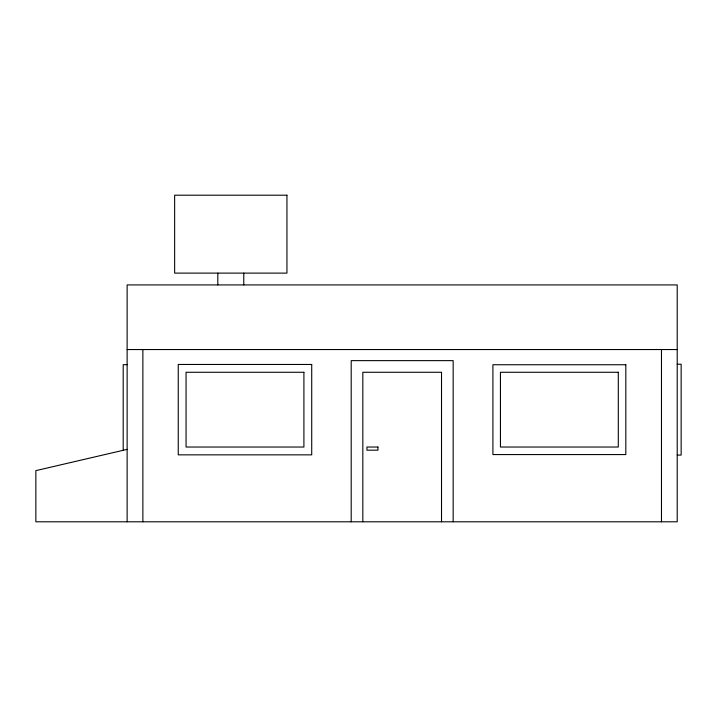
<?xml version="1.0" encoding="UTF-8"?>
<svg xmlns="http://www.w3.org/2000/svg" width="717" height="717" viewBox="0 0 717 717"><rect width="100%" height="100%" fill="white"/><g stroke="black" fill="none" stroke-linecap="round" stroke-linejoin="round"><path stroke-width="1.08" d="M127.133 449.389L35.85 470.639L35.85 521.797L677.215 521.797L677.215 284.918L127.133 284.918L127.133 521.797M127.133 349.546L677.215 349.546M677.215 364.218L681.15 364.218L681.15 455.089L677.215 455.089M127.133 364.675L123.199 364.675L123.199 450.186M661.477 349.546L661.477 521.797M453.162 521.797L453.162 360.633L351.196 360.633L351.196 521.797M441.52 521.797L441.52 372.275L362.829 372.275L362.829 521.797M243.771 273.114L243.771 284.918M217.807 273.114L217.807 284.918M142.871 349.546L142.871 521.797M286.943 195.203L174.634 195.203L174.634 273.114L286.943 273.114L286.943 195.203M311.716 364.46L178.246 364.46L178.246 454.847L311.716 454.847L311.716 364.46M625.824 364.738L492.911 364.738L492.911 454.569L625.824 454.569L625.824 364.738M303.909 372.275L186.061 372.275L186.061 447.032L303.909 447.032L303.909 372.275M618.296 372.275L500.448 372.275L500.448 447.032L618.296 447.032L618.296 372.275M377.958 447.032L366.943 447.032L366.943 450.177L377.958 450.177L377.958 447.032"/></g></svg>
